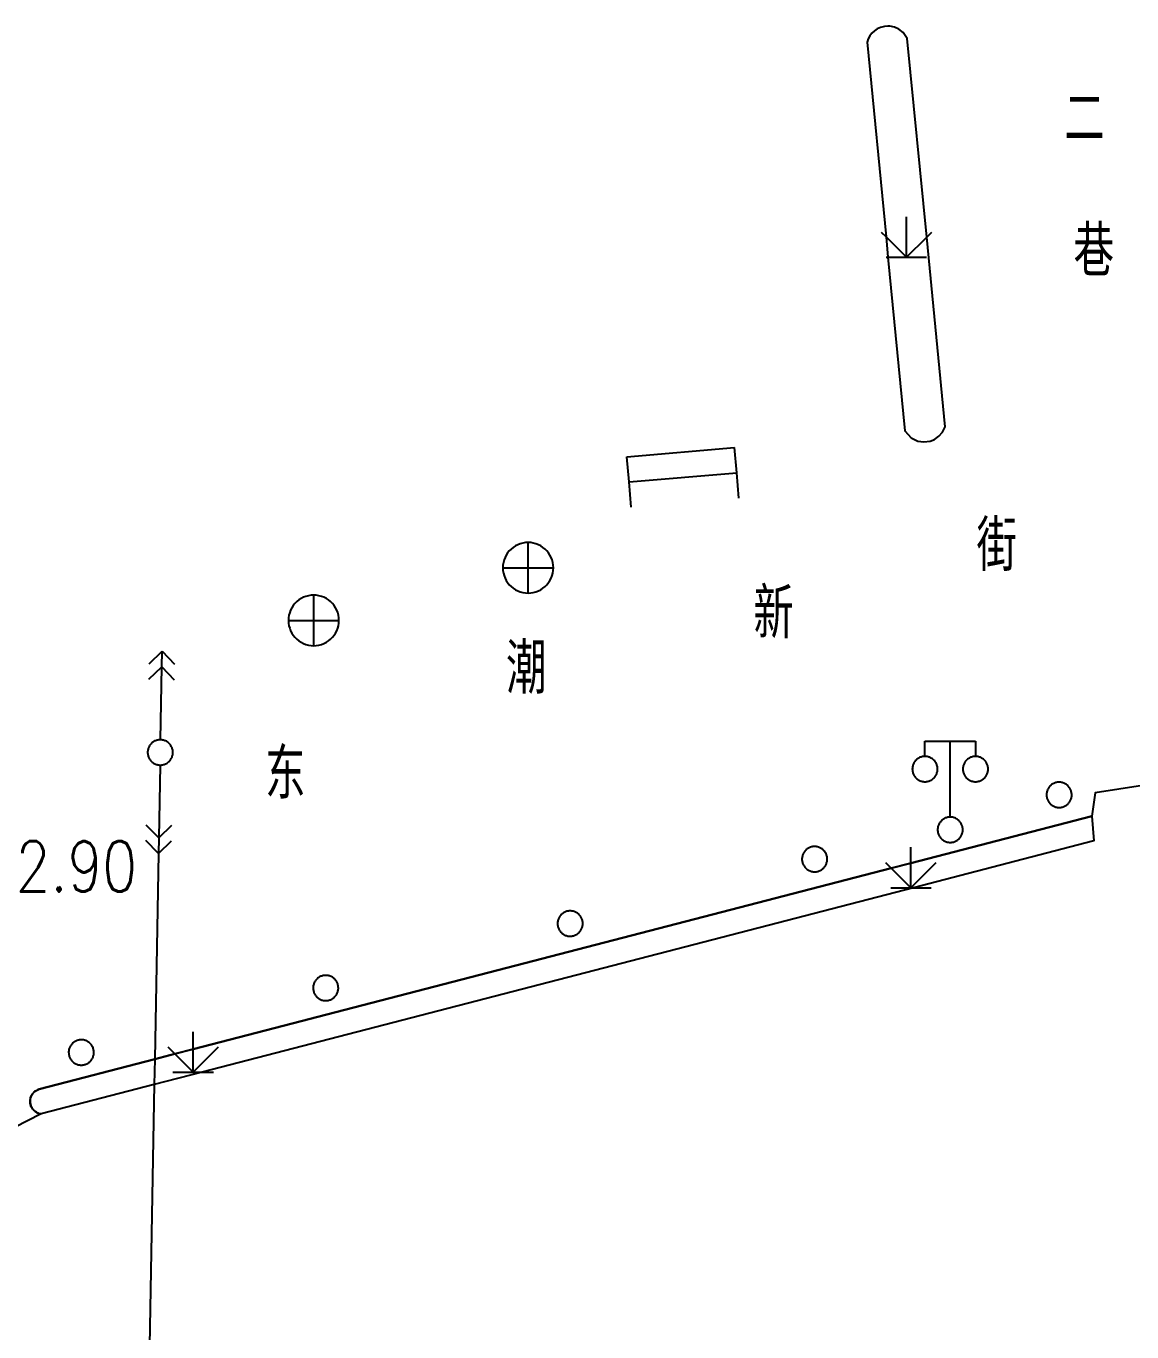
# Model space of a CAD drawing. Extents: x 500064 to 501389, y 2542464 to 2545400.
# Drawn here: x 500770.46 to 500792.33, y 2542988.47 to 2543014.29 of the extents above; entities that cross this region are included whole.
import ezdxf

# ---------------------------------------------------------------- set-up
doc = ezdxf.new("R2010")
doc.units = 0
doc.header["$LTSCALE"] = 0.5
doc.layers.add('地形图', color=8, linetype='CONTINUOUS')
doc.styles.add('HZ', font='romans.shx', dxfattribs={"width": 0.8, "bigfont": 'hztxt.shx'})

msp = doc.modelspace()

# ---------------------------------------------------------------- linework, layer by layer
at = {"layer": '地形图'}
for points in [[(500788.216, 2543006.067), (500788.339, 2543006.083), (500788.428, 2543006.118), (500788.514, 2543006.179), (500788.586, 2543006.263), (500788.637, 2543006.368), (500788.271, 2543010.12), (500787.887, 2543014.048), (500787.805, 2543014.165), (500787.722, 2543014.23), (500787.633, 2543014.27), (500787.545, 2543014.289), (500787.502, 2543014.291), (500787.44, 2543014.286), (500787.36, 2543014.266), (500787.293, 2543014.236), (500787.236, 2543014.197), (500787.186, 2543014.149), (500787.146, 2543014.098), (500787.116, 2543014.042), (500787.091, 2543013.971), (500787.467, 2543010.122), (500787.506, 2543009.719), (500787.841, 2543006.29), (500787.963, 2543006.152), (500788.095, 2543006.086), (500788.216, 2543006.067)], [(500787.87, 2543009.719), (500787.87, 2543010.519)], [(500787.37, 2543010.219), (500787.467, 2543010.122), (500787.87, 2543009.719)], [(500787.87, 2543009.719), (500788.271, 2543010.12), (500788.37, 2543010.219)], [(500787.47, 2543009.719), (500787.506, 2543009.719), (500787.87, 2543009.719), (500788.27, 2543009.719)], [(500782.343, 2543005.775), (500784.473, 2543005.955)], [(500784.557, 2543004.958), (500784.515, 2543005.456), (500784.473, 2543005.955)], [(500782.427, 2543004.778), (500782.385, 2543005.276), (500782.343, 2543005.775)], [(500782.385, 2543005.276), (500784.515, 2543005.456)], [(500820.167, 2543004.378), (500807.172, 2543001.668), (500806.37, 2543001.501), (500801.818, 2543000.551), (500796.564, 2542999.455), (500796.467, 2542999.435), (500796.404, 2542999.422), (500796.099, 2542999.358), (500795.907, 2542999.318), (500795.767, 2542999.348), (500795.477, 2542999.728), (500791.607, 2542999.128), (500791.537, 2542998.668), (500791.577, 2542998.178), (500788.008, 2542997.253), (500773.938, 2542993.603), (500772.994, 2542993.358), (500770.757, 2542992.778), (500770.227, 2542992.508), (500762.552, 2542990.685), (500750.737, 2542987.878), (500750.027, 2542987.584), (500747.678, 2542986.754), (500741.56, 2542984.592)], [(500780.387, 2543003.078), (500780.44, 2543003.081), (500780.491, 2543003.089), (500780.542, 2543003.103), (500780.591, 2543003.122), (500780.637, 2543003.145), (500780.681, 2543003.174), (500780.722, 2543003.207), (500780.759, 2543003.244), (500780.792, 2543003.285), (500780.82, 2543003.328), (500780.844, 2543003.375), (500780.863, 2543003.424), (500780.876, 2543003.474), (500780.885, 2543003.526), (500780.887, 2543003.578), (500780.885, 2543003.631), (500780.876, 2543003.682), (500780.863, 2543003.733), (500780.844, 2543003.782), (500780.82, 2543003.828), (500780.792, 2543003.872), (500780.759, 2543003.913), (500780.722, 2543003.95), (500780.681, 2543003.983), (500780.637, 2543004.011), (500780.591, 2543004.035), (500780.542, 2543004.054), (500780.491, 2543004.068), (500780.44, 2543004.076), (500780.387, 2543004.078), (500780.335, 2543004.076), (500780.283, 2543004.068), (500780.233, 2543004.054), (500780.184, 2543004.035), (500780.137, 2543004.011), (500780.093, 2543003.983), (500780.053, 2543003.95), (500780.016, 2543003.913), (500779.983, 2543003.872), (500779.954, 2543003.828), (500779.931, 2543003.782), (500779.912, 2543003.733), (500779.898, 2543003.682), (500779.89, 2543003.631), (500779.887, 2543003.578), (500779.89, 2543003.526), (500779.898, 2543003.474), (500779.912, 2543003.424), (500779.931, 2543003.375), (500779.954, 2543003.328), (500779.983, 2543003.285), (500780.016, 2543003.244), (500780.053, 2543003.207), (500780.093, 2543003.174), (500780.137, 2543003.145), (500780.184, 2543003.122), (500780.233, 2543003.103), (500780.283, 2543003.089), (500780.335, 2543003.081), (500780.387, 2543003.078)], [(500780.387, 2543003.078), (500780.387, 2543003.578), (500780.387, 2543004.078)], [(500779.887, 2543003.578), (500780.387, 2543003.578), (500780.887, 2543003.578)], [(500776.147, 2543002.038), (500776.199, 2543002.041), (500776.251, 2543002.049), (500776.302, 2543002.063), (500776.35, 2543002.082), (500776.397, 2543002.105), (500776.441, 2543002.134), (500776.482, 2543002.167), (500776.519, 2543002.204), (500776.552, 2543002.244), (500776.58, 2543002.288), (500776.604, 2543002.335), (500776.623, 2543002.384), (500776.636, 2543002.434), (500776.644, 2543002.486), (500776.647, 2543002.538), (500776.644, 2543002.591), (500776.636, 2543002.642), (500776.623, 2543002.693), (500776.604, 2543002.742), (500776.58, 2543002.788), (500776.552, 2543002.832), (500776.519, 2543002.873), (500776.482, 2543002.91), (500776.441, 2543002.943), (500776.397, 2543002.971), (500776.35, 2543002.995), (500776.302, 2543003.014), (500776.251, 2543003.027), (500776.199, 2543003.036), (500776.147, 2543003.038), (500776.095, 2543003.036), (500776.043, 2543003.027), (500775.993, 2543003.014), (500775.944, 2543002.995), (500775.897, 2543002.971), (500775.853, 2543002.943), (500775.813, 2543002.91), (500775.776, 2543002.873), (500775.743, 2543002.832), (500775.714, 2543002.788), (500775.69, 2543002.742), (500775.672, 2543002.693), (500775.658, 2543002.642), (500775.65, 2543002.591), (500775.647, 2543002.538), (500775.65, 2543002.486), (500775.658, 2543002.434), (500775.672, 2543002.384), (500775.69, 2543002.335), (500775.714, 2543002.288), (500775.743, 2543002.244), (500775.776, 2543002.204), (500775.813, 2543002.167), (500775.853, 2543002.134), (500775.897, 2543002.105), (500775.944, 2543002.082), (500775.993, 2543002.063), (500776.043, 2543002.049), (500776.095, 2543002.041), (500776.147, 2543002.038)], [(500776.147, 2543002.038), (500776.147, 2543002.538), (500776.147, 2543003.038)], [(500775.647, 2543002.538), (500776.147, 2543002.538), (500776.647, 2543002.538)], [(500772.895, 2543001.682), (500773.149, 2543001.928)], [(500772.895, 2543001.682), (500773.149, 2543001.928)], [(500773.117, 2543000.178), (500773.144, 2543001.62), (500773.149, 2543001.928)], [(500773.117, 2543000.178), (500773.144, 2543001.62), (500773.149, 2543001.928)], [(500773.149, 2543001.928), (500773.395, 2543001.673)], [(500773.149, 2543001.928), (500773.395, 2543001.673)], [(500772.889, 2543001.374), (500773.144, 2543001.62)], [(500772.889, 2543001.374), (500773.144, 2543001.62)], [(500773.144, 2543001.62), (500773.389, 2543001.365)], [(500773.144, 2543001.62), (500773.389, 2543001.365)], [(500773.112, 2542999.678), (500773.128, 2542999.678), (500773.143, 2542999.68), (500773.159, 2542999.682), (500773.174, 2542999.686), (500773.189, 2542999.69), (500773.204, 2542999.695), (500773.219, 2542999.702), (500773.233, 2542999.709), (500773.246, 2542999.717), (500773.259, 2542999.726), (500773.271, 2542999.735), (500773.283, 2542999.746), (500773.294, 2542999.757), (500773.305, 2542999.769), (500773.314, 2542999.781), (500773.323, 2542999.794), (500773.331, 2542999.807), (500773.338, 2542999.821), (500773.345, 2542999.836), (500773.35, 2542999.851), (500773.354, 2542999.866), (500773.358, 2542999.881), (500773.36, 2542999.897), (500773.362, 2542999.912), (500773.362, 2542999.928), (500773.362, 2542999.944), (500773.36, 2542999.959), (500773.358, 2542999.975), (500773.354, 2542999.99), (500773.35, 2543000.005), (500773.345, 2543000.02), (500773.338, 2543000.034), (500773.331, 2543000.048), (500773.323, 2543000.062), (500773.314, 2543000.075), (500773.305, 2543000.087), (500773.294, 2543000.099), (500773.283, 2543000.11), (500773.271, 2543000.121), (500773.259, 2543000.13), (500773.246, 2543000.139), (500773.233, 2543000.147), (500773.219, 2543000.154), (500773.204, 2543000.16), (500773.189, 2543000.166), (500773.174, 2543000.17), (500773.159, 2543000.173), (500773.143, 2543000.176), (500773.128, 2543000.177), (500773.117, 2543000.178), (500773.112, 2543000.178), (500773.096, 2543000.177), (500773.081, 2543000.176), (500773.065, 2543000.173), (500773.05, 2543000.17), (500773.035, 2543000.166), (500773.02, 2543000.16), (500773.006, 2543000.154), (500772.992, 2543000.147), (500772.978, 2543000.139), (500772.965, 2543000.13), (500772.953, 2543000.121), (500772.941, 2543000.11), (500772.93, 2543000.099), (500772.919, 2543000.087), (500772.91, 2543000.075), (500772.901, 2543000.062), (500772.893, 2543000.048), (500772.886, 2543000.034), (500772.88, 2543000.02), (500772.874, 2543000.005), (500772.87, 2542999.99), (500772.867, 2542999.975), (500772.864, 2542999.959), (500772.863, 2542999.944), (500772.862, 2542999.928), (500772.863, 2542999.912), (500772.864, 2542999.897), (500772.867, 2542999.881), (500772.87, 2542999.866), (500772.874, 2542999.851), (500772.88, 2542999.836), (500772.886, 2542999.821), (500772.893, 2542999.807), (500772.901, 2542999.794), (500772.91, 2542999.781), (500772.919, 2542999.769), (500772.93, 2542999.757), (500772.941, 2542999.746), (500772.953, 2542999.735), (500772.965, 2542999.726), (500772.978, 2542999.717), (500772.992, 2542999.709), (500773.006, 2542999.702), (500773.02, 2542999.695), (500773.035, 2542999.69), (500773.05, 2542999.686), (500773.065, 2542999.682), (500773.081, 2542999.68), (500773.096, 2542999.678), (500773.108, 2542999.678), (500773.112, 2542999.678)], [(500788.237, 2542999.848), (500788.237, 2543000.148)], [(500788.237, 2543000.148), (500788.737, 2543000.148), (500789.237, 2543000.148)], [(500788.737, 2542998.648), (500788.737, 2543000.148)], [(500789.237, 2543000.148), (500789.237, 2542999.848)], [(500773.108, 2542999.678), (500773.081, 2542998.236), (500773.076, 2542997.928)], [(500773.108, 2542999.678), (500773.081, 2542998.236), (500773.076, 2542997.928)], [(500788.237, 2542999.348), (500788.253, 2542999.349), (500788.268, 2542999.35), (500788.284, 2542999.353), (500788.299, 2542999.356), (500788.314, 2542999.361), (500788.329, 2542999.366), (500788.343, 2542999.372), (500788.357, 2542999.379), (500788.371, 2542999.387), (500788.384, 2542999.396), (500788.396, 2542999.406), (500788.408, 2542999.416), (500788.419, 2542999.427), (500788.43, 2542999.439), (500788.439, 2542999.451), (500788.448, 2542999.464), (500788.456, 2542999.478), (500788.463, 2542999.492), (500788.469, 2542999.506), (500788.475, 2542999.521), (500788.479, 2542999.536), (500788.483, 2542999.551), (500788.485, 2542999.567), (500788.487, 2542999.583), (500788.487, 2542999.598), (500788.487, 2542999.614), (500788.485, 2542999.63), (500788.483, 2542999.645), (500788.479, 2542999.661), (500788.475, 2542999.676), (500788.469, 2542999.69), (500788.463, 2542999.705), (500788.456, 2542999.719), (500788.448, 2542999.732), (500788.439, 2542999.745), (500788.43, 2542999.758), (500788.419, 2542999.769), (500788.408, 2542999.781), (500788.396, 2542999.791), (500788.384, 2542999.801), (500788.371, 2542999.809), (500788.357, 2542999.817), (500788.343, 2542999.825), (500788.329, 2542999.831), (500788.314, 2542999.836), (500788.299, 2542999.84), (500788.284, 2542999.844), (500788.268, 2542999.846), (500788.253, 2542999.848), (500788.237, 2542999.848), (500788.221, 2542999.848), (500788.206, 2542999.846), (500788.19, 2542999.844), (500788.175, 2542999.84), (500788.16, 2542999.836), (500788.145, 2542999.831), (500788.131, 2542999.825), (500788.117, 2542999.817), (500788.103, 2542999.809), (500788.09, 2542999.801), (500788.078, 2542999.791), (500788.066, 2542999.781), (500788.055, 2542999.769), (500788.044, 2542999.758), (500788.035, 2542999.745), (500788.026, 2542999.732), (500788.018, 2542999.719), (500788.011, 2542999.705), (500788.005, 2542999.69), (500787.999, 2542999.676), (500787.995, 2542999.661), (500787.991, 2542999.645), (500787.989, 2542999.63), (500787.988, 2542999.614), (500787.987, 2542999.598), (500787.988, 2542999.583), (500787.989, 2542999.567), (500787.991, 2542999.551), (500787.995, 2542999.536), (500787.999, 2542999.521), (500788.005, 2542999.506), (500788.011, 2542999.492), (500788.018, 2542999.478), (500788.026, 2542999.464), (500788.035, 2542999.451), (500788.044, 2542999.439), (500788.055, 2542999.427), (500788.066, 2542999.416), (500788.078, 2542999.406), (500788.09, 2542999.396), (500788.103, 2542999.387), (500788.117, 2542999.379), (500788.131, 2542999.372), (500788.145, 2542999.366), (500788.16, 2542999.361), (500788.175, 2542999.356), (500788.19, 2542999.353), (500788.206, 2542999.35), (500788.221, 2542999.349), (500788.237, 2542999.348)], [(500789.237, 2542999.348), (500789.253, 2542999.349), (500789.268, 2542999.35), (500789.284, 2542999.353), (500789.299, 2542999.356), (500789.314, 2542999.361), (500789.329, 2542999.366), (500789.343, 2542999.372), (500789.357, 2542999.379), (500789.371, 2542999.387), (500789.384, 2542999.396), (500789.396, 2542999.406), (500789.408, 2542999.416), (500789.419, 2542999.427), (500789.43, 2542999.439), (500789.439, 2542999.451), (500789.448, 2542999.464), (500789.456, 2542999.478), (500789.463, 2542999.492), (500789.469, 2542999.506), (500789.475, 2542999.521), (500789.479, 2542999.536), (500789.483, 2542999.551), (500789.485, 2542999.567), (500789.487, 2542999.583), (500789.487, 2542999.598), (500789.487, 2542999.614), (500789.485, 2542999.63), (500789.483, 2542999.645), (500789.479, 2542999.661), (500789.475, 2542999.676), (500789.469, 2542999.69), (500789.463, 2542999.705), (500789.456, 2542999.719), (500789.448, 2542999.732), (500789.439, 2542999.745), (500789.43, 2542999.758), (500789.419, 2542999.769), (500789.408, 2542999.781), (500789.396, 2542999.791), (500789.384, 2542999.801), (500789.371, 2542999.809), (500789.357, 2542999.817), (500789.343, 2542999.825), (500789.329, 2542999.831), (500789.314, 2542999.836), (500789.299, 2542999.84), (500789.284, 2542999.844), (500789.268, 2542999.846), (500789.253, 2542999.848), (500789.237, 2542999.848), (500789.221, 2542999.848), (500789.206, 2542999.846), (500789.19, 2542999.844), (500789.175, 2542999.84), (500789.16, 2542999.836), (500789.145, 2542999.831), (500789.131, 2542999.825), (500789.117, 2542999.817), (500789.103, 2542999.809), (500789.09, 2542999.801), (500789.078, 2542999.791), (500789.066, 2542999.781), (500789.055, 2542999.769), (500789.044, 2542999.758), (500789.035, 2542999.745), (500789.026, 2542999.732), (500789.018, 2542999.719), (500789.011, 2542999.705), (500789.005, 2542999.69), (500788.999, 2542999.676), (500788.995, 2542999.661), (500788.991, 2542999.645), (500788.989, 2542999.63), (500788.988, 2542999.614), (500788.987, 2542999.598), (500788.988, 2542999.583), (500788.989, 2542999.567), (500788.991, 2542999.551), (500788.995, 2542999.536), (500788.999, 2542999.521), (500789.005, 2542999.506), (500789.011, 2542999.492), (500789.018, 2542999.478), (500789.026, 2542999.464), (500789.035, 2542999.451), (500789.044, 2542999.439), (500789.055, 2542999.427), (500789.066, 2542999.416), (500789.078, 2542999.406), (500789.09, 2542999.396), (500789.103, 2542999.387), (500789.117, 2542999.379), (500789.131, 2542999.372), (500789.145, 2542999.366), (500789.16, 2542999.361), (500789.175, 2542999.356), (500789.19, 2542999.353), (500789.206, 2542999.35), (500789.221, 2542999.349), (500789.237, 2542999.348)], [(500790.891, 2542998.839), (500790.907, 2542998.839), (500790.923, 2542998.841), (500790.938, 2542998.844), (500790.954, 2542998.847), (500790.969, 2542998.851), (500790.983, 2542998.857), (500790.998, 2542998.863), (500791.012, 2542998.87), (500791.025, 2542998.878), (500791.038, 2542998.887), (500791.051, 2542998.897), (500791.062, 2542998.907), (500791.073, 2542998.919), (500791.084, 2542998.93), (500791.093, 2542998.943), (500791.102, 2542998.956), (500791.11, 2542998.969), (500791.117, 2542998.983), (500791.123, 2542998.998), (500791.129, 2542999.013), (500791.133, 2542999.028), (500791.136, 2542999.043), (500791.139, 2542999.059), (500791.14, 2542999.074), (500791.14, 2542999.09), (500791.14, 2542999.106), (500791.138, 2542999.121), (500791.136, 2542999.137), (500791.132, 2542999.152), (500791.128, 2542999.167), (500791.122, 2542999.182), (500791.116, 2542999.196), (500791.109, 2542999.21), (500791.101, 2542999.224), (500791.092, 2542999.237), (500791.082, 2542999.249), (500791.072, 2542999.261), (500791.061, 2542999.272), (500791.049, 2542999.282), (500791.036, 2542999.292), (500791.023, 2542999.301), (500791.01, 2542999.309), (500790.996, 2542999.316), (500790.981, 2542999.322), (500790.967, 2542999.327), (500790.951, 2542999.331), (500790.936, 2542999.335), (500790.921, 2542999.337), (500790.905, 2542999.338), (500790.889, 2542999.339), (500790.874, 2542999.338), (500790.858, 2542999.337), (500790.842, 2542999.334), (500790.827, 2542999.331), (500790.812, 2542999.326), (500790.797, 2542999.321), (500790.783, 2542999.315), (500790.769, 2542999.307), (500790.755, 2542999.299), (500790.743, 2542999.29), (500790.73, 2542999.281), (500790.718, 2542999.27), (500790.707, 2542999.259), (500790.697, 2542999.247), (500790.687, 2542999.235), (500790.679, 2542999.222), (500790.671, 2542999.208), (500790.664, 2542999.194), (500790.658, 2542999.18), (500790.652, 2542999.165), (500790.648, 2542999.15), (500790.645, 2542999.135), (500790.642, 2542999.119), (500790.641, 2542999.103), (500790.64, 2542999.088), (500790.641, 2542999.072), (500790.642, 2542999.056), (500790.645, 2542999.041), (500790.649, 2542999.026), (500790.653, 2542999.011), (500790.658, 2542998.996), (500790.665, 2542998.981), (500790.672, 2542998.967), (500790.68, 2542998.954), (500790.689, 2542998.941), (500790.699, 2542998.929), (500790.709, 2542998.917), (500790.72, 2542998.906), (500790.732, 2542998.896), (500790.744, 2542998.886), (500790.757, 2542998.877), (500790.771, 2542998.869), (500790.785, 2542998.862), (500790.799, 2542998.856), (500790.814, 2542998.851), (500790.829, 2542998.846), (500790.845, 2542998.843), (500790.86, 2542998.841), (500790.876, 2542998.839), (500790.891, 2542998.839)], [(500791.537, 2542998.668), (500787.959, 2542997.74), (500787.572, 2542997.64), (500773.764, 2542994.058), (500773.402, 2542993.965), (500773.003, 2542993.861), (500770.717, 2542993.268), (500770.693, 2542993.26), (500770.67, 2542993.249), (500770.648, 2542993.236), (500770.635, 2542993.226), (500770.628, 2542993.221), (500770.615, 2542993.209), (500770.61, 2542993.203), (500770.593, 2542993.185), (500770.592, 2542993.184), (500770.578, 2542993.164), (500770.566, 2542993.143), (500770.565, 2542993.142), (500770.555, 2542993.119), (500770.548, 2542993.098), (500770.547, 2542993.095), (500770.541, 2542993.07), (500770.538, 2542993.044), (500770.538, 2542993.02), (500770.54, 2542992.994), (500770.545, 2542992.969), (500770.546, 2542992.964), (500770.551, 2542992.945), (500770.561, 2542992.922), (500770.564, 2542992.917), (500770.573, 2542992.899), (500770.587, 2542992.878), (500770.59, 2542992.874), (500770.603, 2542992.858), (500770.612, 2542992.849), (500770.616, 2542992.845), (500770.621, 2542992.842), (500770.64, 2542992.825), (500770.662, 2542992.811), (500770.667, 2542992.809), (500770.684, 2542992.799), (500770.699, 2542992.793), (500770.704, 2542992.791), (500770.708, 2542992.79), (500770.732, 2542992.783), (500770.757, 2542992.778)], [(500770.757, 2542992.778), (500770.708, 2542992.79), (500770.704, 2542992.791), (500770.699, 2542992.793), (500770.667, 2542992.809), (500770.662, 2542992.811), (500770.621, 2542992.842), (500770.616, 2542992.845), (500770.612, 2542992.849), (500770.59, 2542992.874), (500770.587, 2542992.878), (500770.564, 2542992.917), (500770.561, 2542992.922), (500770.546, 2542992.964), (500770.545, 2542992.969), (500770.54, 2542992.994), (500770.538, 2542993.003), (500770.538, 2542993.02), (500770.538, 2542993.044), (500770.547, 2542993.095), (500770.548, 2542993.098), (500770.565, 2542993.142), (500770.566, 2542993.143), (500770.592, 2542993.184), (500770.593, 2542993.185), (500770.61, 2542993.203), (500770.615, 2542993.209), (500770.628, 2542993.221), (500770.635, 2542993.226), (500770.717, 2542993.268), (500773.003, 2542993.861), (500773.402, 2542993.965), (500773.764, 2542994.058), (500787.572, 2542997.64), (500787.959, 2542997.74), (500791.537, 2542998.668), (500791.577, 2542998.178)], [(500788.737, 2542998.148), (500788.753, 2542998.149), (500788.768, 2542998.15), (500788.784, 2542998.153), (500788.799, 2542998.156), (500788.814, 2542998.161), (500788.829, 2542998.166), (500788.843, 2542998.172), (500788.857, 2542998.179), (500788.871, 2542998.187), (500788.884, 2542998.196), (500788.896, 2542998.206), (500788.908, 2542998.216), (500788.919, 2542998.227), (500788.93, 2542998.239), (500788.939, 2542998.251), (500788.948, 2542998.264), (500788.956, 2542998.278), (500788.963, 2542998.292), (500788.969, 2542998.306), (500788.975, 2542998.321), (500788.979, 2542998.336), (500788.983, 2542998.351), (500788.985, 2542998.367), (500788.987, 2542998.383), (500788.987, 2542998.398), (500788.987, 2542998.414), (500788.985, 2542998.43), (500788.983, 2542998.445), (500788.979, 2542998.46), (500788.975, 2542998.476), (500788.969, 2542998.49), (500788.963, 2542998.505), (500788.956, 2542998.519), (500788.948, 2542998.532), (500788.939, 2542998.545), (500788.93, 2542998.558), (500788.919, 2542998.569), (500788.908, 2542998.581), (500788.896, 2542998.591), (500788.884, 2542998.601), (500788.871, 2542998.609), (500788.857, 2542998.617), (500788.843, 2542998.625), (500788.829, 2542998.631), (500788.814, 2542998.636), (500788.799, 2542998.64), (500788.784, 2542998.644), (500788.768, 2542998.646), (500788.753, 2542998.648), (500788.737, 2542998.648), (500788.721, 2542998.648), (500788.706, 2542998.646), (500788.69, 2542998.644), (500788.675, 2542998.64), (500788.66, 2542998.636), (500788.645, 2542998.631), (500788.631, 2542998.625), (500788.617, 2542998.617), (500788.603, 2542998.609), (500788.59, 2542998.601), (500788.578, 2542998.591), (500788.566, 2542998.581), (500788.555, 2542998.569), (500788.544, 2542998.558), (500788.535, 2542998.545), (500788.526, 2542998.532), (500788.518, 2542998.519), (500788.511, 2542998.505), (500788.505, 2542998.49), (500788.499, 2542998.476), (500788.495, 2542998.46), (500788.491, 2542998.445), (500788.489, 2542998.43), (500788.488, 2542998.414), (500788.487, 2542998.398), (500788.488, 2542998.383), (500788.489, 2542998.367), (500788.491, 2542998.351), (500788.495, 2542998.336), (500788.499, 2542998.321), (500788.505, 2542998.306), (500788.511, 2542998.292), (500788.518, 2542998.278), (500788.526, 2542998.264), (500788.535, 2542998.251), (500788.544, 2542998.239), (500788.555, 2542998.227), (500788.566, 2542998.216), (500788.578, 2542998.206), (500788.59, 2542998.196), (500788.603, 2542998.187), (500788.617, 2542998.179), (500788.631, 2542998.172), (500788.645, 2542998.166), (500788.66, 2542998.161), (500788.675, 2542998.156), (500788.69, 2542998.153), (500788.706, 2542998.15), (500788.721, 2542998.149), (500788.737, 2542998.148)], [(500773.081, 2542998.236), (500772.836, 2542998.491)], [(500773.081, 2542998.236), (500772.836, 2542998.491)], [(500773.336, 2542998.481), (500773.081, 2542998.236)], [(500773.336, 2542998.481), (500773.081, 2542998.236)], [(500773.076, 2542997.928), (500772.83, 2542998.183)], [(500773.076, 2542997.928), (500772.83, 2542998.183)], [(500773.33, 2542998.174), (500773.076, 2542997.928)], [(500773.33, 2542998.174), (500773.076, 2542997.928)], [(500773.076, 2542997.928), (500773.003, 2542993.861), (500772.994, 2542993.358), (500772.789, 2542981.933), (500772.759, 2542980.281), (500770.772, 2542869.453)], [(500786.056, 2542997.567), (500786.072, 2542997.568), (500786.088, 2542997.569), (500786.103, 2542997.572), (500786.119, 2542997.575), (500786.134, 2542997.58), (500786.148, 2542997.585), (500786.163, 2542997.592), (500786.177, 2542997.599), (500786.19, 2542997.607), (500786.203, 2542997.616), (500786.215, 2542997.625), (500786.227, 2542997.636), (500786.238, 2542997.647), (500786.248, 2542997.659), (500786.258, 2542997.671), (500786.267, 2542997.684), (500786.275, 2542997.698), (500786.282, 2542997.712), (500786.288, 2542997.726), (500786.293, 2542997.741), (500786.297, 2542997.756), (500786.301, 2542997.772), (500786.303, 2542997.787), (500786.304, 2542997.803), (500786.305, 2542997.819), (500786.304, 2542997.834), (500786.303, 2542997.85), (500786.3, 2542997.865), (500786.297, 2542997.881), (500786.292, 2542997.896), (500786.287, 2542997.91), (500786.28, 2542997.925), (500786.273, 2542997.939), (500786.265, 2542997.952), (500786.256, 2542997.965), (500786.246, 2542997.978), (500786.236, 2542997.989), (500786.225, 2542998), (500786.213, 2542998.011), (500786.201, 2542998.02), (500786.187, 2542998.029), (500786.174, 2542998.037), (500786.16, 2542998.044), (500786.145, 2542998.05), (500786.131, 2542998.055), (500786.115, 2542998.06), (500786.1, 2542998.063), (500786.085, 2542998.065), (500786.069, 2542998.067), (500786.053, 2542998.067), (500786.038, 2542998.066), (500786.022, 2542998.065), (500786.006, 2542998.062), (500785.991, 2542998.059), (500785.976, 2542998.054), (500785.961, 2542998.049), (500785.947, 2542998.043), (500785.933, 2542998.035), (500785.92, 2542998.027), (500785.907, 2542998.018), (500785.894, 2542998.009), (500785.883, 2542997.998), (500785.872, 2542997.987), (500785.861, 2542997.975), (500785.852, 2542997.963), (500785.843, 2542997.95), (500785.835, 2542997.936), (500785.828, 2542997.922), (500785.822, 2542997.908), (500785.817, 2542997.893), (500785.812, 2542997.878), (500785.809, 2542997.862), (500785.807, 2542997.847), (500785.805, 2542997.831), (500785.805, 2542997.815), (500785.805, 2542997.8), (500785.807, 2542997.784), (500785.81, 2542997.769), (500785.813, 2542997.753), (500785.818, 2542997.738), (500785.823, 2542997.724), (500785.829, 2542997.709), (500785.837, 2542997.695), (500785.845, 2542997.682), (500785.854, 2542997.669), (500785.863, 2542997.656), (500785.874, 2542997.645), (500785.885, 2542997.634), (500785.897, 2542997.623), (500785.909, 2542997.614), (500785.922, 2542997.605), (500785.936, 2542997.597), (500785.95, 2542997.59), (500785.964, 2542997.584), (500785.979, 2542997.579), (500785.994, 2542997.574), (500786.01, 2542997.571), (500786.025, 2542997.569), (500786.041, 2542997.567), (500786.056, 2542997.567)], [(500787.959, 2542997.253), (500787.959, 2542997.74), (500787.959, 2542998.053)], [(500787.459, 2542997.753), (500787.572, 2542997.64), (500787.959, 2542997.253)], [(500787.959, 2542997.253), (500788.459, 2542997.753)], [(500787.559, 2542997.253), (500787.959, 2542997.253), (500788.008, 2542997.253), (500788.359, 2542997.253)], [(500781.221, 2542996.293), (500781.237, 2542996.294), (500781.253, 2542996.295), (500781.268, 2542996.298), (500781.284, 2542996.301), (500781.299, 2542996.306), (500781.313, 2542996.311), (500781.328, 2542996.317), (500781.342, 2542996.325), (500781.355, 2542996.333), (500781.368, 2542996.342), (500781.38, 2542996.351), (500781.392, 2542996.362), (500781.403, 2542996.373), (500781.414, 2542996.385), (500781.423, 2542996.397), (500781.432, 2542996.41), (500781.44, 2542996.424), (500781.447, 2542996.438), (500781.453, 2542996.452), (500781.458, 2542996.467), (500781.462, 2542996.482), (500781.466, 2542996.498), (500781.468, 2542996.513), (500781.469, 2542996.529), (500781.47, 2542996.545), (500781.469, 2542996.56), (500781.468, 2542996.576), (500781.465, 2542996.591), (500781.462, 2542996.607), (500781.457, 2542996.622), (500781.452, 2542996.636), (500781.445, 2542996.651), (500781.438, 2542996.665), (500781.43, 2542996.678), (500781.421, 2542996.691), (500781.411, 2542996.704), (500781.401, 2542996.715), (500781.39, 2542996.726), (500781.378, 2542996.737), (500781.366, 2542996.746), (500781.353, 2542996.755), (500781.339, 2542996.763), (500781.325, 2542996.77), (500781.31, 2542996.776), (500781.296, 2542996.781), (500781.28, 2542996.785), (500781.265, 2542996.789), (500781.25, 2542996.791), (500781.234, 2542996.793), (500781.218, 2542996.793), (500781.203, 2542996.792), (500781.187, 2542996.791), (500781.171, 2542996.788), (500781.156, 2542996.785), (500781.141, 2542996.78), (500781.126, 2542996.775), (500781.112, 2542996.769), (500781.098, 2542996.761), (500781.085, 2542996.753), (500781.072, 2542996.744), (500781.059, 2542996.735), (500781.048, 2542996.724), (500781.037, 2542996.713), (500781.026, 2542996.701), (500781.017, 2542996.689), (500781.008, 2542996.676), (500781, 2542996.662), (500780.993, 2542996.648), (500780.987, 2542996.634), (500780.982, 2542996.619), (500780.977, 2542996.604), (500780.974, 2542996.588), (500780.972, 2542996.573), (500780.97, 2542996.557), (500780.97, 2542996.541), (500780.971, 2542996.526), (500780.972, 2542996.51), (500780.975, 2542996.495), (500780.978, 2542996.479), (500780.983, 2542996.464), (500780.988, 2542996.449), (500780.994, 2542996.435), (500781.002, 2542996.421), (500781.01, 2542996.408), (500781.019, 2542996.395), (500781.028, 2542996.382), (500781.039, 2542996.371), (500781.05, 2542996.36), (500781.062, 2542996.349), (500781.074, 2542996.34), (500781.087, 2542996.331), (500781.101, 2542996.323), (500781.115, 2542996.316), (500781.129, 2542996.31), (500781.144, 2542996.305), (500781.159, 2542996.3), (500781.175, 2542996.297), (500781.19, 2542996.295), (500781.206, 2542996.293), (500781.221, 2542996.293)], [(500776.386, 2542995.019), (500776.402, 2542995.019), (500776.418, 2542995.021), (500776.433, 2542995.024), (500776.449, 2542995.027), (500776.464, 2542995.032), (500776.478, 2542995.037), (500776.493, 2542995.043), (500776.507, 2542995.051), (500776.52, 2542995.059), (500776.533, 2542995.068), (500776.545, 2542995.077), (500776.557, 2542995.088), (500776.568, 2542995.099), (500776.579, 2542995.111), (500776.588, 2542995.123), (500776.597, 2542995.136), (500776.605, 2542995.15), (500776.612, 2542995.164), (500776.618, 2542995.178), (500776.623, 2542995.193), (500776.627, 2542995.208), (500776.631, 2542995.224), (500776.633, 2542995.239), (500776.635, 2542995.255), (500776.635, 2542995.27), (500776.634, 2542995.286), (500776.633, 2542995.302), (500776.63, 2542995.317), (500776.627, 2542995.333), (500776.622, 2542995.348), (500776.617, 2542995.362), (500776.61, 2542995.377), (500776.603, 2542995.391), (500776.595, 2542995.404), (500776.586, 2542995.417), (500776.577, 2542995.429), (500776.566, 2542995.441), (500776.555, 2542995.452), (500776.543, 2542995.463), (500776.531, 2542995.472), (500776.518, 2542995.481), (500776.504, 2542995.489), (500776.49, 2542995.496), (500776.475, 2542995.502), (500776.461, 2542995.507), (500776.446, 2542995.511), (500776.43, 2542995.515), (500776.415, 2542995.517), (500776.399, 2542995.518), (500776.383, 2542995.519), (500776.368, 2542995.518), (500776.352, 2542995.517), (500776.336, 2542995.514), (500776.321, 2542995.511), (500776.306, 2542995.506), (500776.291, 2542995.501), (500776.277, 2542995.494), (500776.263, 2542995.487), (500776.25, 2542995.479), (500776.237, 2542995.47), (500776.224, 2542995.461), (500776.213, 2542995.45), (500776.202, 2542995.439), (500776.191, 2542995.427), (500776.182, 2542995.415), (500776.173, 2542995.401), (500776.165, 2542995.388), (500776.158, 2542995.374), (500776.152, 2542995.359), (500776.147, 2542995.345), (500776.142, 2542995.33), (500776.139, 2542995.314), (500776.137, 2542995.299), (500776.135, 2542995.283), (500776.135, 2542995.267), (500776.135, 2542995.252), (500776.137, 2542995.236), (500776.14, 2542995.221), (500776.143, 2542995.205), (500776.148, 2542995.19), (500776.153, 2542995.175), (500776.159, 2542995.161), (500776.167, 2542995.147), (500776.175, 2542995.134), (500776.184, 2542995.121), (500776.193, 2542995.108), (500776.204, 2542995.097), (500776.215, 2542995.086), (500776.227, 2542995.075), (500776.239, 2542995.066), (500776.252, 2542995.057), (500776.266, 2542995.049), (500776.28, 2542995.042), (500776.294, 2542995.036), (500776.309, 2542995.031), (500776.324, 2542995.026), (500776.34, 2542995.023), (500776.355, 2542995.021), (500776.371, 2542995.019), (500776.386, 2542995.019)], [(500771.552, 2542993.745), (500771.567, 2542993.745), (500771.583, 2542993.747), (500771.598, 2542993.75), (500771.614, 2542993.753), (500771.629, 2542993.758), (500771.643, 2542993.763), (500771.658, 2542993.769), (500771.672, 2542993.777), (500771.685, 2542993.785), (500771.698, 2542993.794), (500771.711, 2542993.803), (500771.722, 2542993.814), (500771.733, 2542993.825), (500771.744, 2542993.837), (500771.753, 2542993.849), (500771.762, 2542993.862), (500771.77, 2542993.876), (500771.777, 2542993.89), (500771.783, 2542993.904), (500771.788, 2542993.919), (500771.792, 2542993.934), (500771.796, 2542993.95), (500771.798, 2542993.965), (500771.8, 2542993.981), (500771.8, 2542993.996), (500771.799, 2542994.012), (500771.798, 2542994.028), (500771.795, 2542994.043), (500771.792, 2542994.059), (500771.787, 2542994.074), (500771.782, 2542994.088), (500771.775, 2542994.103), (500771.768, 2542994.117), (500771.76, 2542994.13), (500771.751, 2542994.143), (500771.742, 2542994.155), (500771.731, 2542994.167), (500771.72, 2542994.178), (500771.708, 2542994.188), (500771.696, 2542994.198), (500771.683, 2542994.207), (500771.669, 2542994.215), (500771.655, 2542994.222), (500771.641, 2542994.228), (500771.626, 2542994.233), (500771.611, 2542994.237), (500771.595, 2542994.241), (500771.58, 2542994.243), (500771.564, 2542994.244), (500771.548, 2542994.245), (500771.533, 2542994.244), (500771.517, 2542994.243), (500771.502, 2542994.24), (500771.486, 2542994.237), (500771.471, 2542994.232), (500771.456, 2542994.227), (500771.442, 2542994.22), (500771.428, 2542994.213), (500771.415, 2542994.205), (500771.402, 2542994.196), (500771.389, 2542994.186), (500771.378, 2542994.176), (500771.367, 2542994.165), (500771.356, 2542994.153), (500771.347, 2542994.14), (500771.338, 2542994.127), (500771.33, 2542994.114), (500771.323, 2542994.1), (500771.317, 2542994.085), (500771.312, 2542994.071), (500771.307, 2542994.055), (500771.304, 2542994.04), (500771.302, 2542994.025), (500771.3, 2542994.009), (500771.3, 2542993.993), (500771.301, 2542993.978), (500771.302, 2542993.962), (500771.305, 2542993.946), (500771.308, 2542993.931), (500771.313, 2542993.916), (500771.318, 2542993.901), (500771.324, 2542993.887), (500771.332, 2542993.873), (500771.34, 2542993.86), (500771.349, 2542993.847), (500771.358, 2542993.834), (500771.369, 2542993.823), (500771.38, 2542993.812), (500771.392, 2542993.801), (500771.404, 2542993.792), (500771.417, 2542993.783), (500771.431, 2542993.775), (500771.445, 2542993.768), (500771.459, 2542993.762), (500771.474, 2542993.757), (500771.489, 2542993.752), (500771.505, 2542993.749), (500771.52, 2542993.747), (500771.536, 2542993.745), (500771.552, 2542993.745)], [(500773.764, 2542993.603), (500773.764, 2542994.058), (500773.764, 2542994.403)], [(500773.264, 2542994.103), (500773.402, 2542993.965), (500773.764, 2542993.603)], [(500773.764, 2542993.603), (500774.264, 2542994.103)], [(500773.364, 2542993.603), (500773.764, 2542993.603), (500773.938, 2542993.603), (500774.164, 2542993.603)]]:
    msp.add_lwpolyline(points, dxfattribs=at)

# ---------------------------------------------------------------- texts
at = {"layer": '地形图', "ltscale": 10, "style": 'HZ', "width": 0.8}
for s, p in [('二', (500790.992, 2543011.96)), ('巷', (500791.177, 2543009.339)), ('街', (500789.257, 2543003.517)), ('新', (500784.844, 2543002.177)), ('潮', (500779.952, 2543001.088)), ('东', (500775.185, 2542999.005)), ('2.90', (500770.252, 2542997.174))]:
    msp.add_text(s, height=1, dxfattribs=at).set_placement(p)

doc.saveas('drawing.dxf')
